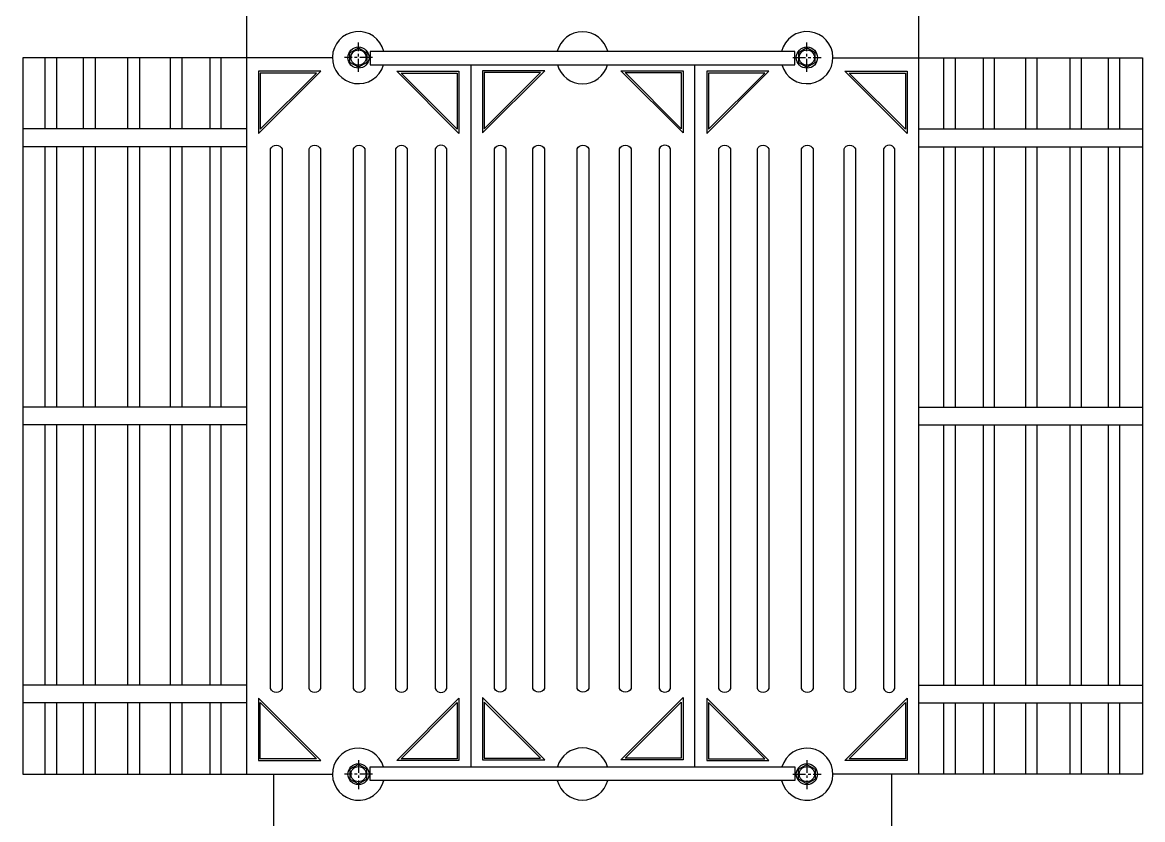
# Model space of a CAD drawing. Header units: millimetres. Extents: x 20927 to 53748, y 38421 to 54891.
# Drawn here: x 24591 to 25976, y 39290 to 40275 of the extents above; entities that cross this region are included whole.
import ezdxf

# ---------------------------------------------------------------- set-up
doc = ezdxf.new("R2010")
doc.units = ezdxf.units.MM
doc.linetypes.add('CENTERX2', pattern=[101.6, 63.5, -12.7, 12.7, -12.7])
doc.layers.add('DETAIL', color=4, linetype='Continuous')
doc.layers.add('TRANS', color=2, linetype='Continuous')

msp = doc.modelspace()

# ---------------------------------------------------------------- linework, layer by layer
at = {"layer": 'DETAIL', "color": 241, "linetype": 'CENTERX2', "ltscale": 0.25}
for p, q in [((25006.6, 40214.1), (25006.6, 40250.1)), ((25560.8, 40214.1), (25560.8, 40250.1)), ((25023.9, 40231.6), (24988.9, 40231.6)), ((25543.5, 40231.6), (25578.5, 40231.6)), ((25006.6, 39363.2), (25006.6, 39327.2)), ((25560.8, 39363.2), (25560.8, 39327.2)), ((25023.9, 39345.7), (24988.9, 39345.7)), ((25543.5, 39345.7), (25578.5, 39345.7))]:
    msp.add_line(p, q, dxfattribs=at)
at = {"layer": 'DETAIL', "ltscale": 0.25}
for p, q in [((24618.9, 40143.4), (24618.9, 40231.4)), ((24633.1, 40231.4), (24633.1, 40143.4)), ((24666.5, 40143.4), (24666.5, 40231.4)), ((24680.6, 40231.4), (24680.6, 40143.4)), ((24721.3, 40143.4), (24721.3, 40231.4)), ((24735.4, 40231.4), (24735.4, 40143.4)), ((24773.7, 40143.4), (24773.7, 40231.4)), ((24787.8, 40231.4), (24787.8, 40143.4)), ((24822.5, 40231.4), (24822.5, 40143.4)), ((24836.7, 40143.4), (24836.7, 40231.4)), ((25730.2, 40143.4), (25730.2, 40231.4)), ((25744.4, 40231.4), (25744.4, 40143.4)), ((25779.1, 40231.4), (25779.1, 40143.4)), ((25793.2, 40143.4), (25793.2, 40231.4)), ((25831.5, 40231.4), (25831.5, 40143.4)), ((25845.6, 40143.4), (25845.6, 40231.4)), ((25886.3, 40231.4), (25886.3, 40143.4)), ((25900.5, 40143.4), (25900.5, 40231.4)), ((25933.8, 40231.4), (25933.8, 40143.4)), ((25948, 40143.4), (25948, 40231.4)), ((24868, 40143.4), (24590.7, 40143.4)), ((25698.9, 40143.4), (25976.2, 40143.4)), ((24868, 40121.4), (24590.7, 40121.4)), ((24618.9, 39799.6), (24618.9, 40121.4)), ((24633.1, 40121.4), (24633.1, 39799.6)), ((24666.5, 39799.6), (24666.5, 40121.4)), ((24680.6, 40121.4), (24680.6, 39799.6)), ((24721.3, 39799.6), (24721.3, 40121.4)), ((24735.4, 40121.4), (24735.4, 39799.6)), ((24773.7, 39799.6), (24773.7, 40121.4)), ((24787.8, 40121.4), (24787.8, 39799.6)), ((24822.5, 40121.4), (24822.5, 39799.6)), ((24836.7, 39799.6), (24836.7, 40121.4)), ((25698.9, 40121.4), (25976.2, 40121.4)), ((25730.2, 39799.6), (25730.2, 40121.4)), ((25744.4, 40121.4), (25744.4, 39799.6)), ((25779.1, 40121.4), (25779.1, 39799.6)), ((25793.2, 39799.6), (25793.2, 40121.4)), ((25831.5, 40121.4), (25831.5, 39799.6)), ((25845.6, 39799.6), (25845.6, 40121.4)), ((25886.3, 40121.4), (25886.3, 39799.6)), ((25900.5, 39799.6), (25900.5, 40121.4)), ((25933.8, 40121.4), (25933.8, 39799.6)), ((25948, 39799.6), (25948, 40121.4)), ((24868, 39799.6), (24590.7, 39799.6)), ((25698.9, 39799.6), (25976.2, 39799.6)), ((24868, 39777.6), (24590.7, 39777.6)), ((24618.9, 39455.9), (24618.9, 39777.6)), ((24633.1, 39777.6), (24633.1, 39455.9)), ((24666.5, 39455.9), (24666.5, 39777.6)), ((24680.6, 39777.6), (24680.6, 39455.9)), ((24721.3, 39455.9), (24721.3, 39777.6)), ((24735.4, 39777.6), (24735.4, 39455.9)), ((24773.7, 39455.9), (24773.7, 39777.6)), ((24787.8, 39777.6), (24787.8, 39455.9)), ((24822.5, 39777.6), (24822.5, 39455.9)), ((24836.7, 39455.9), (24836.7, 39777.6)), ((25698.9, 39777.6), (25976.2, 39777.6)), ((25730.2, 39455.9), (25730.2, 39777.6)), ((25744.4, 39777.6), (25744.4, 39455.9)), ((25779.1, 39777.6), (25779.1, 39455.9)), ((25793.2, 39455.9), (25793.2, 39777.6)), ((25831.5, 39777.6), (25831.5, 39455.9)), ((25845.6, 39455.9), (25845.6, 39777.6)), ((25886.3, 39777.6), (25886.3, 39455.9)), ((25900.5, 39455.9), (25900.5, 39777.6)), ((25933.8, 39777.6), (25933.8, 39455.9)), ((25948, 39455.9), (25948, 39777.6)), ((24868, 39455.9), (24590.7, 39455.9)), ((25698.9, 39455.9), (25976.2, 39455.9)), ((24868, 39433.9), (24590.7, 39433.9)), ((24618.9, 39345.9), (24618.9, 39433.9)), ((24633.1, 39433.9), (24633.1, 39345.9)), ((24666.5, 39345.9), (24666.5, 39433.9)), ((24680.6, 39433.9), (24680.6, 39345.9)), ((24721.3, 39345.9), (24721.3, 39433.9)), ((24735.4, 39433.9), (24735.4, 39345.9)), ((24773.7, 39345.9), (24773.7, 39433.9)), ((24787.8, 39433.9), (24787.8, 39345.9)), ((24822.5, 39433.9), (24822.5, 39345.9)), ((24836.7, 39345.9), (24836.7, 39433.9)), ((25698.9, 39433.9), (25976.2, 39433.9)), ((25730.2, 39345.9), (25730.2, 39433.9)), ((25744.4, 39433.9), (25744.4, 39345.9)), ((25779.1, 39433.9), (25779.1, 39345.9)), ((25793.2, 39345.9), (25793.2, 39433.9)), ((25831.5, 39433.9), (25831.5, 39345.9)), ((25845.6, 39345.9), (25845.6, 39433.9)), ((25886.3, 39433.9), (25886.3, 39345.9)), ((25900.5, 39345.9), (25900.5, 39433.9)), ((25933.8, 39433.9), (25933.8, 39345.9)), ((25948, 39345.9), (25948, 39433.9))]:
    msp.add_line(p, q, dxfattribs=at)
at = {"layer": 'DETAIL', "color": 241, "ltscale": 0.25}
for points in [[(25006.4, 40219.6), (24995.9, 40225.6), (24995.9, 40237.6), (25006.4, 40243.7), (25016.8, 40237.6), (25016.8, 40225.6)], [(25561, 40219.6), (25571.4, 40225.6), (25571.4, 40237.6), (25561, 40243.7), (25550.6, 40237.6), (25550.6, 40225.6)], [(24884.9, 40212.5), (24884.9, 40143), (24954.4, 40212.5)], [(25128.5, 40212.5), (25128.5, 40143), (25059, 40212.5)], [(25162, 40213.2), (25162, 40143.7), (25231.5, 40213.2)], [(25405.6, 40213.2), (25405.6, 40143.7), (25336.1, 40213.2)], [(25439.3, 40212.5), (25439.3, 40143), (25508.8, 40212.5)], [(25682.9, 40212.5), (25682.9, 40143), (25613.4, 40212.5)], [(24884.9, 39364.8), (24884.9, 39434.2), (24954.4, 39364.8)], [(25128.5, 39364.8), (25059, 39364.8), (25128.5, 39434.2)], [(25162, 39365.5), (25231.5, 39365.5), (25162, 39434.9)], [(25405.6, 39365.5), (25336.1, 39365.5), (25405.6, 39434.9)], [(25439.3, 39364.8), (25508.8, 39364.8), (25439.3, 39434.2)], [(25682.9, 39364.8), (25613.4, 39364.8), (25682.9, 39434.2)], [(25006.4, 39357.7), (24995.9, 39351.7), (24995.9, 39339.6), (25006.4, 39333.6), (25016.8, 39339.6), (25016.8, 39351.7)], [(25561, 39357.7), (25571.4, 39351.7), (25571.4, 39339.6), (25561, 39333.6), (25550.6, 39339.6), (25550.6, 39351.7)]]:
    msp.add_lwpolyline(points, close=True, dxfattribs=at)
at = {"layer": 'DETAIL', "ltscale": 0.25}
for points in [[(25020.8, 40222.6), (25546.2, 40222.6), (25546.2, 40239.3), (25020.8, 40239.3)], [(24882.7, 40214.7), (24882.7, 40137.7), (24959.7, 40214.7)], [(25130.7, 40214.7), (25130.7, 40137.7), (25053.7, 40214.7)], [(25159.8, 40215.4), (25159.8, 40138.4), (25236.8, 40215.4)], [(25407.8, 40215.4), (25407.8, 40138.4), (25330.8, 40215.4)], [(25437.1, 40214.7), (25437.1, 40137.7), (25514.1, 40214.7)], [(25685.1, 40214.7), (25685.1, 40137.7), (25608.1, 40214.7)], [(24882.7, 39362.6), (24959.7, 39362.6), (24882.7, 39439.6)], [(25130.7, 39362.6), (25053.7, 39362.6), (25130.7, 39439.6)], [(25159.8, 39363.3), (25236.8, 39363.3), (25159.8, 39440.3)], [(25407.8, 39363.3), (25330.8, 39363.3), (25407.8, 39440.3)], [(25437.1, 39362.6), (25514.1, 39362.6), (25437.1, 39439.6)], [(25685.1, 39362.6), (25608.1, 39362.6), (25685.1, 39439.6)], [(25020.8, 39354.7), (25546.2, 39354.7), (25546.2, 39337.9), (25020.8, 39337.9)]]:
    msp.add_lwpolyline(points, close=True, dxfattribs=at)
for points in [[(24911.9, 40118.6), (24911.9, 39451.4, -0.644129), (24897.7, 39451.4), (24897.7, 40118.6, -0.644129)], [(24959.4, 40118.6), (24959.4, 39451.4, -0.644129), (24945.2, 39451.4), (24945.2, 40118.6, -0.644129)], [(25014.2, 40118.6), (25014.2, 39451.4, -0.644129), (25000.1, 39451.4), (25000.1, 40118.6, -0.644129)], [(25066.6, 40118.6), (25066.6, 39451.4, -0.644129), (25052.5, 39451.4), (25052.5, 40118.6, -0.644129)], [(25101.3, 40118.6), (25101.3, 39451.4, 0.644129), (25115.5, 39451.4), (25115.5, 40118.6, 0.644129)], [(25188.7, 40118.8), (25188.7, 39451.6, -0.644129), (25174.6, 39451.6), (25174.6, 40118.8, -0.644129)], [(25236.3, 40118.8), (25236.3, 39451.6, -0.644129), (25222.1, 39451.6), (25222.1, 40118.8, -0.644129)], [(25291.1, 40118.8), (25291.1, 39451.6, -0.644129), (25276.9, 39451.6), (25276.9, 40118.8, -0.644129)], [(25343.5, 40118.8), (25343.5, 39451.6, -0.644129), (25329.3, 39451.6), (25329.3, 40118.8, -0.644129)], [(25378.2, 40118.8), (25378.2, 39451.6, 0.644129), (25392.3, 39451.6), (25392.3, 40118.8, 0.644129)], [(25466.3, 40118.6), (25466.3, 39451.4, -0.644129), (25452.1, 39451.4), (25452.1, 40118.6, -0.644129)], [(25513.8, 40118.6), (25513.8, 39451.4, -0.644129), (25499.7, 39451.4), (25499.7, 40118.6, -0.644129)], [(25568.6, 40118.6), (25568.6, 39451.4, -0.644129), (25554.5, 39451.4), (25554.5, 40118.6, -0.644129)], [(25621, 40118.6), (25621, 39451.4, -0.644129), (25606.9, 39451.4), (25606.9, 40118.6, -0.644129)], [(25669.9, 40118.6, 0.644129), (25655.7, 40118.6), (25655.7, 39451.4, 0.644129), (25669.9, 39451.4)]]:
    msp.add_lwpolyline(points, format="xyb", close=True, dxfattribs=at)
at = {"layer": 'DETAIL', "color": 241, "ltscale": 0.25}
for centre, radius in [((25006.4, 40231.6), 13.1), ((25006.4, 40231.6), 9.4), ((25561, 40231.6), 13.1), ((25561, 40231.6), 9.4), ((25006.4, 39345.7), 13.1), ((25006.4, 39345.7), 9.4), ((25561, 39345.7), 13.1), ((25561, 39345.7), 9.4)]:
    msp.add_circle(centre, radius, dxfattribs=at)
for centre, start, end in [((25006.4, 40231.6), 13.8769, 343.7511), ((25283.5, 40231.4), 14.2944, 165.7056), ((25561, 40231.6), 196.2489, 166.1231), ((25283.5, 40231.4), 195.8276, 344.1724), ((25006.4, 39345.7), 16.2489, 346.1231), ((25283.5, 39345.9), 15.8276, 164.1724), ((25561, 39345.7), 193.8769, 163.7511), ((25283.5, 39345.9), 194.2944, 345.7056)]:
    msp.add_arc(centre, 32.2, start, end, dxfattribs=at)
at = {"layer": 'TRANS', "ltscale": 0.25}
for p, q in [((25145.3, 40222.6), (25145.3, 39354.7)), ((25422.1, 40222.6), (25422.1, 39354.7))]:
    msp.add_line(p, q, dxfattribs=at)
for points in [[(24868.4, 39345.9), (24868.4, 40286.4), (25698.9, 40286.4), (25698.9, 39345.9)], [(25593.2, 40231.4), (25976.2, 40231.4), (25976.2, 39345.9), (25593.2, 39345.9)], [(24901.4, 39345.9), (24901.4, 39106.7), (25665.9, 39106.7), (25665.9, 39345.9)]]:
    msp.add_lwpolyline(points, dxfattribs=at)
at = {"layer": 'TRANS'}
msp.add_lwpolyline([(24974.2, 40231.4), (24591.2, 40231.4), (24591.2, 39345.9), (24974.2, 39345.9)], dxfattribs=at)

doc.saveas('drawing.dxf')
